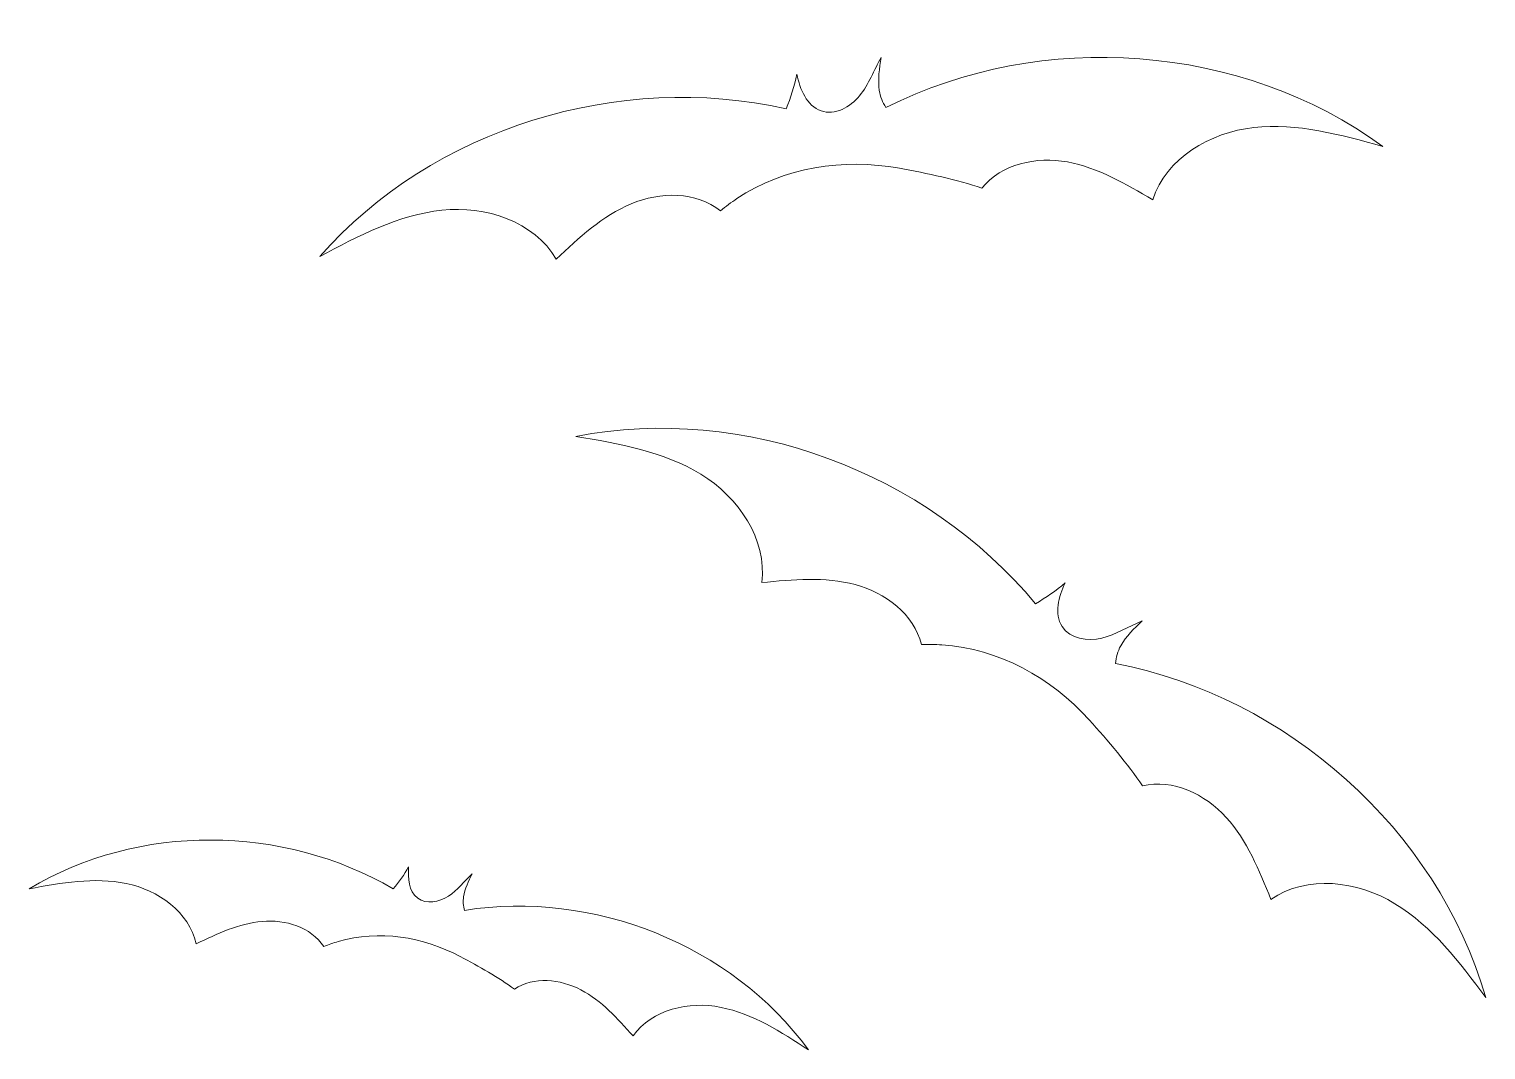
# Model space of a CAD drawing. Header units: inches. Extents: x -4.06 to 4.05, y -3.49 to 3.49.
# Drawn here: x 0.315 to 1.569, y 2.366 to 3.244 of the extents above; entities that cross this region are included whole.
import ezdxf

# ---------------------------------------------------------------- set-up
doc = ezdxf.new("R2010")
doc.units = ezdxf.units.IN
doc.header["$MEASUREMENT"] = 0
doc.layers.add('Layer 1', color=7, linetype='Continuous')

msp = doc.modelspace()

# ---------------------------------------------------------------- linework, layer by layer
at = {"layer": 'Layer 1', "lineweight": 0}
msp.add_open_spline([(0.7687, 3.0458), (0.7883, 3.0643), (0.8086, 3.0831), (0.8334, 3.0935), (0.8334, 3.0935), (0.8582, 3.1038), (0.8891, 3.1042), (0.9101, 3.0874), (0.9101, 3.0874), (0.9147, 3.0912), (0.9194, 3.0947), (0.9243, 3.0979), (0.9243, 3.0979), (0.965, 3.1252), (1.0158, 3.1327), (1.0641, 3.124), (1.0641, 3.124), (1.0875, 3.1198), (1.1141, 3.114), (1.135, 3.1069), (1.135, 3.1069), (1.1519, 3.1279), (1.1821, 3.1342), (1.2086, 3.1294), (1.2086, 3.1294), (1.2351, 3.1245), (1.2589, 3.1105), (1.2821, 3.0968), (1.2821, 3.0968), (1.2935, 3.1327), (1.3315, 3.1549), (1.369, 3.159), (1.369, 3.159), (1.4064, 3.1631), (1.4438, 3.1529), (1.4801, 3.1427), (1.4801, 3.1427), (1.3585, 3.2316), (1.1869, 3.2436), (1.0525, 3.1763), (1.0525, 3.1763), (1.0496, 3.1807), (1.0476, 3.1856), (1.0468, 3.1909), (1.0468, 3.1909), (1.0454, 3.2003), (1.0469, 3.2099), (1.0484, 3.2193), (1.0484, 3.2193), (1.0421, 3.2084), (1.0378, 3.1961), (1.0298, 3.1863), (1.0298, 3.1863), (1.0219, 3.1765), (1.0086, 3.1692), (0.9967, 3.1734), (0.9967, 3.1734), (0.9843, 3.1777), (0.9786, 3.192), (0.9758, 3.2048), (0.9758, 3.2048), (0.9738, 3.1946), (0.9705, 3.1847), (0.9666, 3.1751), (0.9666, 3.1751), (0.8232, 3.2076), (0.6629, 3.1587), (0.5653, 3.0481), (0.5653, 3.0481), (0.5986, 3.0658), (0.6329, 3.0839), (0.6704, 3.0879), (0.6704, 3.0879), (0.7079, 3.0919), (0.7498, 3.0785), (0.7687, 3.0458)], degree=3, knots=[0, 0, 0, 0, 0.05, 0.05, 0.05, 0.05, 0.1, 0.1, 0.1, 0.1, 0.15, 0.15, 0.15, 0.15, 0.2, 0.2, 0.2, 0.2, 0.25, 0.25, 0.25, 0.25, 0.3, 0.3, 0.3, 0.3, 0.35, 0.35, 0.35, 0.35, 0.4, 0.4, 0.4, 0.4, 0.45, 0.45, 0.45, 0.45, 0.5, 0.5, 0.5, 0.5, 0.55, 0.55, 0.55, 0.55, 0.6, 0.6, 0.6, 0.6, 0.65, 0.65, 0.65, 0.65, 0.7, 0.7, 0.7, 0.7, 0.75, 0.75, 0.75, 0.75, 0.8, 0.8, 0.8, 0.8, 0.85, 0.85, 0.85, 0.85, 0.9, 0.9, 0.9, 0.9, 1, 1, 1, 1], dxfattribs=at)
at = {"layer": 'Layer 1', "color": 250, "lineweight": 0}
for points in [[(0.7687, 3.0458), (0.7883, 3.0643), (0.8086, 3.0831), (0.8334, 3.0935), (0.8334, 3.0935), (0.8582, 3.1038), (0.8891, 3.1042), (0.9101, 3.0874), (0.9101, 3.0874), (0.9147, 3.0912), (0.9194, 3.0947), (0.9243, 3.0979), (0.9243, 3.0979), (0.965, 3.1252), (1.0158, 3.1327), (1.0641, 3.124), (1.0641, 3.124), (1.0875, 3.1198), (1.1141, 3.114), (1.135, 3.1069), (1.135, 3.1069), (1.1519, 3.1279), (1.1821, 3.1342), (1.2086, 3.1294), (1.2086, 3.1294), (1.2351, 3.1245), (1.2589, 3.1105), (1.2821, 3.0968), (1.2821, 3.0968), (1.2935, 3.1327), (1.3315, 3.1549), (1.369, 3.159), (1.369, 3.159), (1.4064, 3.1631), (1.4438, 3.1529), (1.4801, 3.1427), (1.4801, 3.1427), (1.3585, 3.2316), (1.1869, 3.2436), (1.0525, 3.1763), (1.0525, 3.1763), (1.0496, 3.1807), (1.0476, 3.1856), (1.0468, 3.1909), (1.0468, 3.1909), (1.0454, 3.2003), (1.0469, 3.2099), (1.0484, 3.2193), (1.0484, 3.2193), (1.0421, 3.2084), (1.0378, 3.1961), (1.0298, 3.1863), (1.0298, 3.1863), (1.0219, 3.1765), (1.0086, 3.1692), (0.9967, 3.1734), (0.9967, 3.1734), (0.9843, 3.1777), (0.9786, 3.192), (0.9758, 3.2048), (0.9758, 3.2048), (0.9738, 3.1946), (0.9705, 3.1847), (0.9666, 3.1751), (0.9666, 3.1751), (0.8232, 3.2076), (0.6629, 3.1587), (0.5653, 3.0481), (0.5653, 3.0481), (0.5986, 3.0658), (0.6329, 3.0839), (0.6704, 3.0879), (0.6704, 3.0879), (0.7079, 3.0919), (0.7498, 3.0785), (0.7687, 3.0458)], [(1.0259, 2.766), (1.0519, 2.7591), (1.0766, 2.7406), (1.083, 2.7145), (1.083, 2.7145), (1.089, 2.7147), (1.0949, 2.7146), (1.1007, 2.7142), (1.1007, 2.7142), (1.1496, 2.711), (1.1945, 2.686), (1.2274, 2.6497), (1.2274, 2.6497), (1.2435, 2.632), (1.261, 2.6113), (1.2732, 2.5929), (1.2732, 2.5929), (1.2994, 2.5992), (1.3272, 2.5858), (1.3453, 2.5658), (1.3453, 2.5658), (1.3633, 2.5459), (1.3737, 2.5203), (1.3837, 2.4953), (1.3837, 2.4953), (1.4146, 2.5168), (1.4583, 2.5112), (1.4905, 2.4916), (1.4905, 2.4916), (1.5227, 2.4721), (1.5461, 2.4411), (1.5687, 2.411), (1.5687, 2.411), (1.5264, 2.5556), (1.3977, 2.6697), (1.2501, 2.6982), (1.2501, 2.6982), (1.2505, 2.7034), (1.2519, 2.7086), (1.2545, 2.7133), (1.2545, 2.7133), (1.2591, 2.7216), (1.2661, 2.7282), (1.2731, 2.7348), (1.2731, 2.7348), (1.2614, 2.73), (1.2505, 2.7229), (1.2383, 2.72), (1.2383, 2.72), (1.2259, 2.7169), (1.211, 2.7194), (1.2041, 2.7299), (1.2041, 2.7299), (1.1969, 2.741), (1.2011, 2.7556), (1.2067, 2.7676), (1.2067, 2.7676), (1.1989, 2.7606), (1.1902, 2.7548), (1.1812, 2.7496), (1.1812, 2.7496), (1.0873, 2.8628), (0.9305, 2.9217), (0.7857, 2.8934), (0.7857, 2.8934), (0.8229, 2.8872), (0.8611, 2.8806), (0.8933, 2.8609), (0.8933, 2.8609), (0.9254, 2.8413), (0.9505, 2.8051), (0.9456, 2.7677), (0.9456, 2.7677), (0.9724, 2.7704), (0.9999, 2.7729), (1.0259, 2.766)], [(1.0259, 2.766), (1.0519, 2.7591), (1.0766, 2.7406), (1.083, 2.7145), (1.083, 2.7145), (1.089, 2.7147), (1.0949, 2.7146), (1.1007, 2.7142), (1.1007, 2.7142), (1.1496, 2.711), (1.1945, 2.686), (1.2274, 2.6497), (1.2274, 2.6497), (1.2435, 2.632), (1.261, 2.6113), (1.2732, 2.5929), (1.2732, 2.5929), (1.2994, 2.5992), (1.3272, 2.5858), (1.3453, 2.5658), (1.3453, 2.5658), (1.3633, 2.5459), (1.3737, 2.5203), (1.3837, 2.4953), (1.3837, 2.4953), (1.4146, 2.5168), (1.4583, 2.5112), (1.4905, 2.4916), (1.4905, 2.4916), (1.5227, 2.4721), (1.5461, 2.4411), (1.5687, 2.411), (1.5687, 2.411), (1.5264, 2.5556), (1.3977, 2.6697), (1.2501, 2.6982), (1.2501, 2.6982), (1.2505, 2.7034), (1.2519, 2.7086), (1.2545, 2.7133), (1.2545, 2.7133), (1.2591, 2.7216), (1.2661, 2.7282), (1.2731, 2.7348), (1.2731, 2.7348), (1.2614, 2.73), (1.2505, 2.7229), (1.2383, 2.72), (1.2383, 2.72), (1.2259, 2.7169), (1.211, 2.7194), (1.2041, 2.7299), (1.2041, 2.7299), (1.1969, 2.741), (1.2011, 2.7556), (1.2067, 2.7676), (1.2067, 2.7676), (1.1989, 2.7606), (1.1902, 2.7548), (1.1812, 2.7496), (1.1812, 2.7496), (1.0873, 2.8628), (0.9305, 2.9217), (0.7857, 2.8934), (0.7857, 2.8934), (0.8229, 2.8872), (0.8611, 2.8806), (0.8933, 2.8609), (0.8933, 2.8609), (0.9254, 2.8413), (0.9505, 2.8051), (0.9456, 2.7677), (0.9456, 2.7677), (0.9724, 2.7704), (0.9999, 2.7729), (1.0259, 2.766)], [(0.3988, 2.509), (0.4263, 2.5034), (0.453, 2.4845), (0.4591, 2.4571), (0.4591, 2.4571), (0.4772, 2.4658), (0.4957, 2.4746), (0.5157, 2.4764), (0.5157, 2.4764), (0.5357, 2.4782), (0.5577, 2.4715), (0.5688, 2.4548), (0.5688, 2.4548), (0.5729, 2.4565), (0.5771, 2.4579), (0.5813, 2.4591), (0.5813, 2.4591), (0.6163, 2.4693), (0.654, 2.4633), (0.6863, 2.4462), (0.6863, 2.4462), (0.7021, 2.4379), (0.7196, 2.4279), (0.7328, 2.4181), (0.7328, 2.4181), (0.7495, 2.4292), (0.7724, 2.4269), (0.7901, 2.4175), (0.7901, 2.4175), (0.8079, 2.4082), (0.8216, 2.3929), (0.8349, 2.3779), (0.8349, 2.3779), (0.8511, 2.4008), (0.8831, 2.408), (0.9106, 2.4025), (0.9106, 2.4025), (0.9381, 2.397), (0.9624, 2.3813), (0.9858, 2.366), (0.9858, 2.366), (0.9195, 2.4564), (0.8004, 2.5035), (0.6899, 2.4859), (0.6899, 2.4859), (0.6888, 2.4897), (0.6884, 2.4937), (0.6891, 2.4975), (0.6891, 2.4975), (0.6902, 2.5046), (0.6935, 2.511), (0.6966, 2.5174), (0.6966, 2.5174), (0.6897, 2.511), (0.6839, 2.5033), (0.676, 2.4981), (0.676, 2.4981), (0.6682, 2.4929), (0.6571, 2.4908), (0.6496, 2.4964), (0.6496, 2.4964), (0.6418, 2.5023), (0.641, 2.5136), (0.6418, 2.5234), (0.6418, 2.5234), (0.6381, 2.5166), (0.6336, 2.5103), (0.6286, 2.5044), (0.6286, 2.5044), (0.5341, 2.5597), (0.4094, 2.561), (0.3153, 2.5044), (0.3153, 2.5044), (0.3429, 2.5095), (0.3713, 2.5146), (0.3988, 2.509)], [(0.3988, 2.509), (0.4263, 2.5034), (0.453, 2.4845), (0.4591, 2.4571), (0.4591, 2.4571), (0.4772, 2.4658), (0.4957, 2.4746), (0.5157, 2.4764), (0.5157, 2.4764), (0.5357, 2.4782), (0.5577, 2.4715), (0.5688, 2.4548), (0.5688, 2.4548), (0.5729, 2.4565), (0.5771, 2.4579), (0.5813, 2.4591), (0.5813, 2.4591), (0.6163, 2.4693), (0.654, 2.4633), (0.6863, 2.4462), (0.6863, 2.4462), (0.7021, 2.4379), (0.7196, 2.4279), (0.7328, 2.4181), (0.7328, 2.4181), (0.7495, 2.4292), (0.7724, 2.4269), (0.7901, 2.4175), (0.7901, 2.4175), (0.8079, 2.4082), (0.8216, 2.3929), (0.8349, 2.3779), (0.8349, 2.3779), (0.8511, 2.4008), (0.8831, 2.408), (0.9106, 2.4025), (0.9106, 2.4025), (0.9381, 2.397), (0.9624, 2.3813), (0.9858, 2.366), (0.9858, 2.366), (0.9195, 2.4564), (0.8004, 2.5035), (0.6899, 2.4859), (0.6899, 2.4859), (0.6888, 2.4897), (0.6884, 2.4937), (0.6891, 2.4975), (0.6891, 2.4975), (0.6902, 2.5046), (0.6935, 2.511), (0.6966, 2.5174), (0.6966, 2.5174), (0.6897, 2.511), (0.6839, 2.5033), (0.676, 2.4981), (0.676, 2.4981), (0.6682, 2.4929), (0.6571, 2.4908), (0.6496, 2.4964), (0.6496, 2.4964), (0.6418, 2.5023), (0.641, 2.5136), (0.6418, 2.5234), (0.6418, 2.5234), (0.6381, 2.5166), (0.6336, 2.5103), (0.6286, 2.5044), (0.6286, 2.5044), (0.5341, 2.5597), (0.4094, 2.561), (0.3153, 2.5044), (0.3153, 2.5044), (0.3429, 2.5095), (0.3713, 2.5146), (0.3988, 2.509)]]:
    msp.add_open_spline(points, degree=3, knots=[0, 0, 0, 0, 0.05, 0.05, 0.05, 0.05, 0.1, 0.1, 0.1, 0.1, 0.15, 0.15, 0.15, 0.15, 0.2, 0.2, 0.2, 0.2, 0.25, 0.25, 0.25, 0.25, 0.3, 0.3, 0.3, 0.3, 0.35, 0.35, 0.35, 0.35, 0.4, 0.4, 0.4, 0.4, 0.45, 0.45, 0.45, 0.45, 0.5, 0.5, 0.5, 0.5, 0.55, 0.55, 0.55, 0.55, 0.6, 0.6, 0.6, 0.6, 0.65, 0.65, 0.65, 0.65, 0.7, 0.7, 0.7, 0.7, 0.75, 0.75, 0.75, 0.75, 0.8, 0.8, 0.8, 0.8, 0.85, 0.85, 0.85, 0.85, 0.9, 0.9, 0.9, 0.9, 1, 1, 1, 1], dxfattribs=at)

doc.saveas('drawing.dxf')
